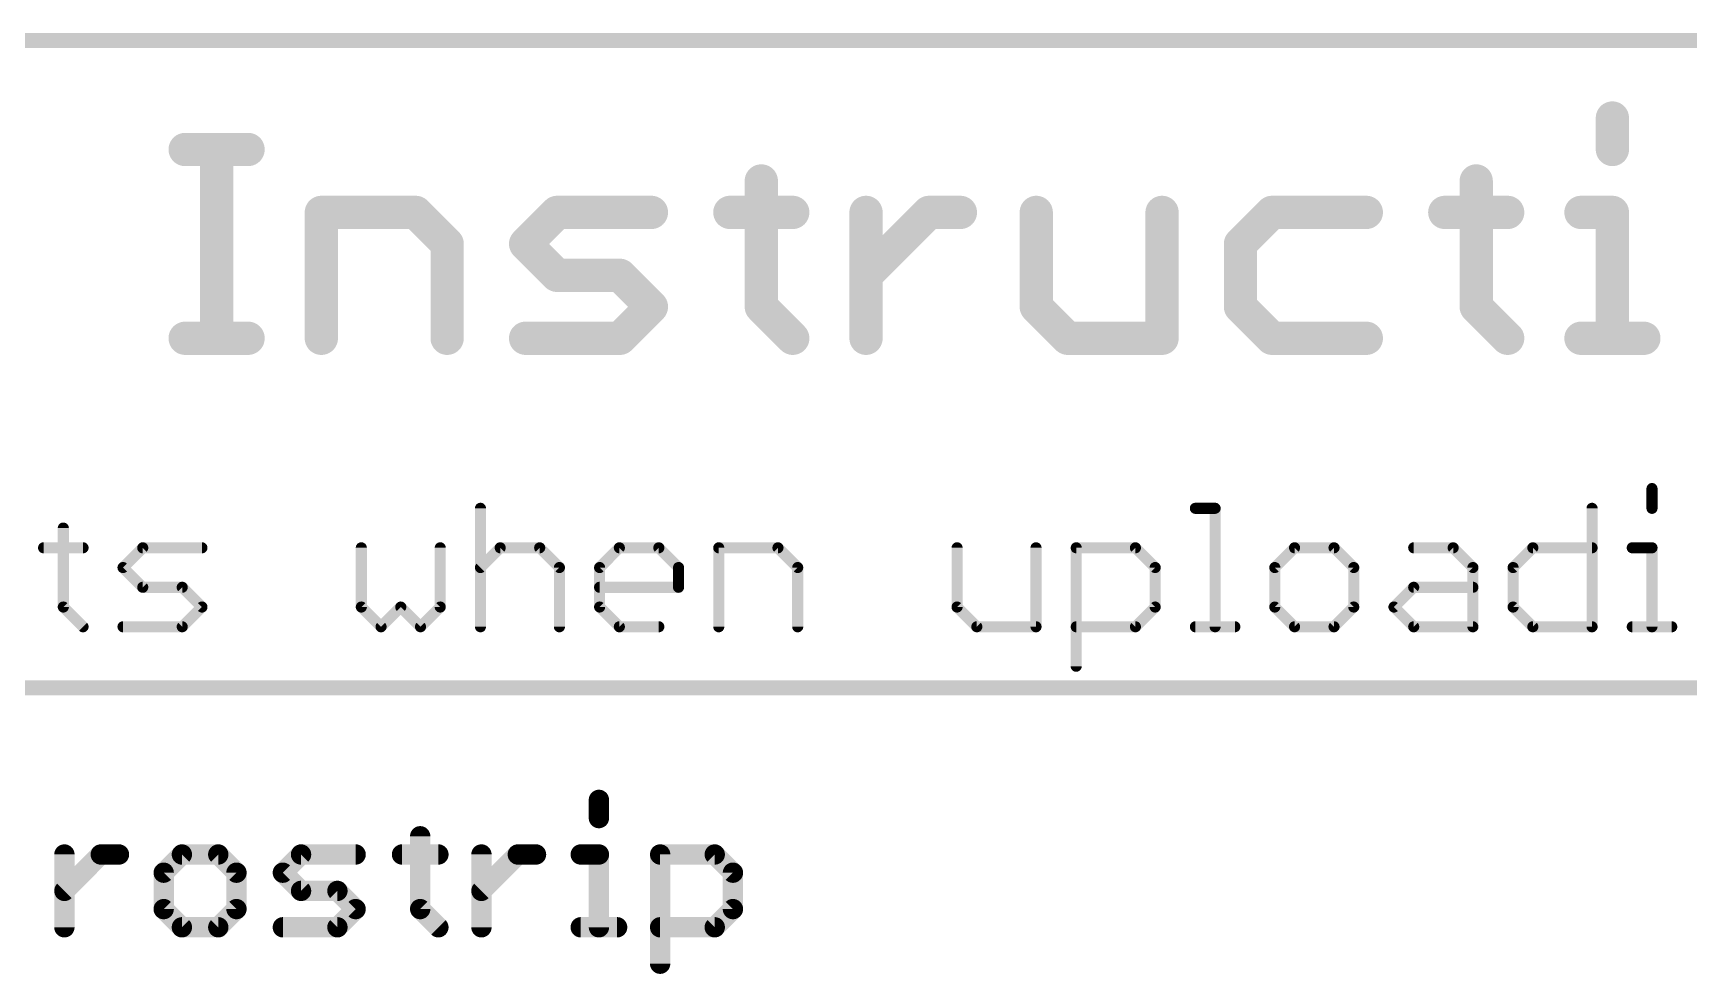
# Model space of a CAD drawing. Extents: x -38 to 69, y -72 to 37.
# Drawn here: x -7.62 to 15.13, y -34.41 to -21.49 of the extents above; entities that cross this region are included whole.
import ezdxf

# ---------------------------------------------------------------- set-up
doc = ezdxf.new("R2010")
doc.units = 0
doc.layers.add('51', color=53, linetype='CONTINUOUS')

msp = doc.modelspace()

# ---------------------------------------------------------------- linework, layer by layer
at = {"layer": '51'}
for points, const_width in [([(-35.56, -21.59), (66.04, -21.59)], 0.2032), ([(14.0822, -22.6542), (14.0822, -23.0864)], 0.4572), ([(-5.5281, -23.0864), (-4.6637, -23.0864)], 0.4572), ([(-5.0959, -25.6794), (-5.0959, -23.0864)], 0.4572), ([(2.3882, -23.5186), (2.3882, -25.2472)], 0.4572), ([(12.2112, -23.5186), (12.2112, -25.2472)], 0.4572), ([(-3.657, -25.6794), (-3.657, -23.9507)], 0.4572), ([(-3.657, -23.9507), (-2.3605, -23.9507)], 0.4572), ([(-2.3605, -23.9507), (-1.9284, -24.3829)], 0.4572), ([(-0.8505, -24.3829), (-0.4183, -23.9507)], 0.4572), ([(-0.4183, -23.9507), (0.8782, -23.9507)], 0.4572), ([(1.9561, -23.9507), (2.8204, -23.9507)], 0.4572), ([(3.8271, -25.6794), (3.8271, -23.9507)], 0.4572), ([(3.8271, -24.8151), (4.6914, -23.9507)], 0.4572), ([(4.6914, -23.9507), (5.1236, -23.9507)], 0.4572), ([(6.1659, -23.9507), (6.1659, -25.2472)], 0.4572), ([(7.8946, -25.6794), (7.8946, -23.9507)], 0.4572), ([(9.4046, -23.9507), (8.9725, -24.3829)], 0.4572), ([(10.7011, -23.9507), (9.4046, -23.9507)], 0.4572), ([(11.779, -23.9507), (12.6434, -23.9507)], 0.4572), ([(13.6501, -23.9507), (14.0822, -23.9507)], 0.4572), ([(14.0822, -23.9507), (14.0822, -25.6794)], 0.4572), ([(-1.9284, -24.3829), (-1.9284, -25.6794)], 0.4572), ([(-0.4183, -24.8151), (-0.8505, -24.3829)], 0.4572), ([(8.9725, -24.3829), (8.9725, -25.2472)], 0.4572), ([(0.446, -24.8151), (-0.4183, -24.8151)], 0.4572), ([(0.8782, -25.2472), (0.446, -24.8151)], 0.4572), ([(0.446, -25.6794), (0.8782, -25.2472)], 0.4572), ([(2.3882, -25.2472), (2.8204, -25.6794)], 0.4572), ([(6.1659, -25.2472), (6.5981, -25.6794)], 0.4572), ([(8.9725, -25.2472), (9.4046, -25.6794)], 0.4572), ([(12.2112, -25.2472), (12.6434, -25.6794)], 0.4572), ([(-5.5281, -25.6794), (-4.6637, -25.6794)], 0.4572), ([(-0.8505, -25.6794), (0.446, -25.6794)], 0.4572), ([(6.5981, -25.6794), (7.8946, -25.6794)], 0.4572), ([(9.4046, -25.6794), (10.7011, -25.6794)], 0.4572), ([(13.6501, -25.6794), (14.5144, -25.6794)], 0.4572), ([(14.6263, -27.7436), (14.6263, -28.0148)], 0.1524), ([(-1.4707, -28.0148), (-1.4707, -29.6418)], 0.1524), ([(8.3523, -28.0148), (8.6234, -28.0148)], 0.1524), ([(8.6234, -28.0148), (8.6234, -29.6418)], 0.1524), ([(13.8027, -28.0148), (13.8027, -29.6418)], 0.1524), ([(-7.2024, -28.286), (-7.2024, -29.3706)], 0.1524), ([(-7.4736, -28.5571), (-6.9313, -28.5571)], 0.1524), ([(-6.3821, -28.8283), (-6.111, -28.5571)], 0.1524), ([(-6.111, -28.5571), (-5.2975, -28.5571)], 0.1524), ([(-3.1078, -28.5571), (-3.1078, -29.3706)], 0.1524), ([(-2.0232, -29.3706), (-2.0232, -28.5571)], 0.1524), ([(-1.4707, -28.8283), (-1.1995, -28.5571)], 0.1524), ([(-1.1995, -28.5571), (-0.6572, -28.5571)], 0.1524), ([(-0.6572, -28.5571), (-0.386, -28.8283)], 0.1524), ([(0.1665, -28.8283), (0.4376, -28.5571)], 0.1524), ([(0.4376, -28.5571), (0.98, -28.5571)], 0.1524), ([(0.98, -28.5571), (1.2511, -28.8283)], 0.1524), ([(1.8036, -29.6418), (1.8036, -28.5571)], 0.1524), ([(1.8036, -28.5571), (2.6171, -28.5571)], 0.1524), ([(2.6171, -28.5571), (2.8883, -28.8283)], 0.1524), ([(5.078, -28.5571), (5.078, -29.3706)], 0.1524), ([(6.1626, -29.6418), (6.1626, -28.5571)], 0.1524), ([(6.7151, -30.1841), (6.7151, -28.5571)], 0.1524), ([(6.7151, -28.5571), (7.5286, -28.5571)], 0.1524), ([(7.5286, -28.5571), (7.7998, -28.8283)], 0.1524), ([(9.7149, -28.5571), (9.4437, -28.8283)], 0.1524), ([(10.2572, -28.5571), (9.7149, -28.5571)], 0.1524), ([(10.5284, -28.8283), (10.2572, -28.5571)], 0.1524), ([(11.352, -28.5571), (11.8944, -28.5571)], 0.1524), ([(11.8944, -28.5571), (12.1655, -28.8283)], 0.1524), ([(12.718, -28.8283), (12.9892, -28.5571)], 0.1524), ([(12.9892, -28.5571), (13.8027, -28.5571)], 0.1524), ([(14.3552, -28.5571), (14.6263, -28.5571)], 0.1524), ([(14.6263, -28.5571), (14.6263, -29.6418)], 0.1524), ([(-6.111, -29.0995), (-6.3821, -28.8283)], 0.1524), ([(-0.386, -28.8283), (-0.386, -29.6418)], 0.1524), ([(0.1665, -29.3706), (0.1665, -28.8283)], 0.1524), ([(1.2511, -28.8283), (1.2511, -29.0995)], 0.1524), ([(2.8883, -28.8283), (2.8883, -29.6418)], 0.1524), ([(7.7998, -28.8283), (7.7998, -29.3706)], 0.1524), ([(9.4437, -28.8283), (9.4437, -29.3706)], 0.1524), ([(10.5284, -29.3706), (10.5284, -28.8283)], 0.1524), ([(12.1655, -28.8283), (12.1655, -29.6418)], 0.1524), ([(12.718, -29.3706), (12.718, -28.8283)], 0.1524), ([(-5.5686, -29.0995), (-6.111, -29.0995)], 0.1524), ([(-5.2975, -29.3706), (-5.5686, -29.0995)], 0.1524), ([(1.2511, -29.0995), (0.1665, -29.0995)], 0.1524), ([(11.0809, -29.3706), (11.352, -29.0995)], 0.1524), ([(11.352, -29.0995), (12.1655, -29.0995)], 0.1524), ([(-7.2024, -29.3706), (-6.9313, -29.6418)], 0.1524), ([(-5.5686, -29.6418), (-5.2975, -29.3706)], 0.1524), ([(-3.1078, -29.3706), (-2.8367, -29.6418)], 0.1524), ([(-2.8367, -29.6418), (-2.5655, -29.3706)], 0.1524), ([(-2.5655, -29.3706), (-2.2943, -29.6418)], 0.1524), ([(-2.2943, -29.6418), (-2.0232, -29.3706)], 0.1524), ([(0.4376, -29.6418), (0.1665, -29.3706)], 0.1524), ([(5.078, -29.3706), (5.3491, -29.6418)], 0.1524), ([(7.7998, -29.3706), (7.5286, -29.6418)], 0.1524), ([(9.4437, -29.3706), (9.7149, -29.6418)], 0.1524), ([(10.2572, -29.6418), (10.5284, -29.3706)], 0.1524), ([(11.352, -29.6418), (11.0809, -29.3706)], 0.1524), ([(12.9892, -29.6418), (12.718, -29.3706)], 0.1524), ([(-6.3821, -29.6418), (-5.5686, -29.6418)], 0.1524), ([(0.98, -29.6418), (0.4376, -29.6418)], 0.1524), ([(5.3491, -29.6418), (6.1626, -29.6418)], 0.1524), ([(7.5286, -29.6418), (6.7151, -29.6418)], 0.1524), ([(8.3523, -29.6418), (8.8946, -29.6418)], 0.1524), ([(9.7149, -29.6418), (10.2572, -29.6418)], 0.1524), ([(12.1655, -29.6418), (11.352, -29.6418)], 0.1524), ([(13.8027, -29.6418), (12.9892, -29.6418)], 0.1524), ([(14.3552, -29.6418), (14.8975, -29.6418)], 0.1524), ([(-35.56, -30.48), (66.04, -30.48)], 0.2032), ([(0.1569, -32.0194), (0.1569, -32.2694)], 0.2794), ([(-2.2988, -32.5194), (-2.2988, -33.5193)], 0.2794), ([(-7.1874, -33.7693), (-7.1874, -32.7694)], 0.2794), ([(-7.1874, -33.2693), (-6.6875, -32.7694)], 0.2794), ([(-6.6875, -32.7694), (-6.4375, -32.7694)], 0.2794), ([(-5.5731, -32.7694), (-5.8231, -33.0194)], 0.2794), ([(-5.0732, -32.7694), (-5.5731, -32.7694)], 0.2794), ([(-4.8232, -33.0194), (-5.0732, -32.7694)], 0.2794), ([(-4.186, -33.0194), (-3.936, -32.7694)], 0.2794), ([(-3.936, -32.7694), (-3.186, -32.7694)], 0.2794), ([(-2.5488, -32.7694), (-2.0488, -32.7694)], 0.2794), ([(-1.4574, -33.7693), (-1.4574, -32.7694)], 0.2794), ([(-1.4574, -33.2693), (-0.9574, -32.7694)], 0.2794), ([(-0.9574, -32.7694), (-0.7074, -32.7694)], 0.2794), ([(-0.0931, -32.7694), (0.1569, -32.7694)], 0.2794), ([(0.1569, -32.7694), (0.1569, -33.7693)], 0.2794), ([(0.9984, -34.2693), (0.9984, -32.7694)], 0.2794), ([(0.9984, -32.7694), (1.7483, -32.7694)], 0.2794), ([(1.7483, -32.7694), (1.9983, -33.0194)], 0.2794), ([(-5.8231, -33.0194), (-5.8231, -33.5193)], 0.2794), ([(-4.8232, -33.5193), (-4.8232, -33.0194)], 0.2794), ([(-3.936, -33.2693), (-4.186, -33.0194)], 0.2794), ([(1.9983, -33.0194), (1.9983, -33.5193)], 0.2794), ([(-3.436, -33.2693), (-3.936, -33.2693)], 0.2794), ([(-3.186, -33.5193), (-3.436, -33.2693)], 0.2794), ([(-5.8231, -33.5193), (-5.5731, -33.7693)], 0.2794), ([(-5.0732, -33.7693), (-4.8232, -33.5193)], 0.2794), ([(-3.436, -33.7693), (-3.186, -33.5193)], 0.2794), ([(-2.2988, -33.5193), (-2.0488, -33.7693)], 0.2794), ([(1.9983, -33.5193), (1.7483, -33.7693)], 0.2794), ([(-5.5731, -33.7693), (-5.0732, -33.7693)], 0.2794), ([(-4.186, -33.7693), (-3.436, -33.7693)], 0.2794), ([(-0.0931, -33.7693), (0.4069, -33.7693)], 0.2794), ([(1.7483, -33.7693), (0.9984, -33.7693)], 0.2794)]:
    msp.add_lwpolyline(points, dxfattribs=dict(at, const_width=const_width))
for points, const_width in [([(14.1965, -22.6542, 1), (13.9679, -22.6542)], 0.2286), ([(-5.5281, -22.9721, 1), (-5.5281, -23.2007)], 0.2286), ([(-4.9816, -23.0864, 1), (-5.2102, -23.0864)], 0.2286), ([(-4.6637, -23.2007, 1), (-4.6637, -22.9721)], 0.2286), ([(13.9679, -23.0864, 1), (14.1965, -23.0864)], 0.2286), ([(2.5025, -23.5186, 1), (2.2739, -23.5186)], 0.2286), ([(12.3255, -23.5186, 1), (12.0969, -23.5186)], 0.2286), ([(-3.5427, -23.9507, 1), (-3.7713, -23.9507)], 0.2286), ([(-3.657, -23.8364, 1), (-3.657, -24.065)], 0.2286), ([(-2.2797, -23.8699, 1), (-2.4414, -24.0315)], 0.2286), ([(-2.3605, -24.065, 1), (-2.3605, -23.8364)], 0.2286), ([(-0.4183, -23.8364, 1), (-0.4183, -24.065)], 0.2286), ([(-0.3375, -24.0315, 1), (-0.4991, -23.8699)], 0.2286), ([(0.8782, -24.065, 1), (0.8782, -23.8364)], 0.2286), ([(1.9561, -23.8364, 1), (1.9561, -24.065)], 0.2286), ([(2.8204, -24.065, 1), (2.8204, -23.8364)], 0.2286), ([(3.9414, -23.9507, 1), (3.7128, -23.9507)], 0.2286), ([(4.6914, -23.8364, 1), (4.6914, -24.065)], 0.2286), ([(4.7723, -24.0315, 1), (4.6106, -23.8699)], 0.2286), ([(5.1236, -24.065, 1), (5.1236, -23.8364)], 0.2286), ([(6.2802, -23.9507, 1), (6.0516, -23.9507)], 0.2286), ([(8.0089, -23.9507, 1), (7.7803, -23.9507)], 0.2286), ([(9.4046, -23.8364, 1), (9.4046, -24.065)], 0.2286), ([(9.4855, -24.0315, 1), (9.3238, -23.8699)], 0.2286), ([(10.7011, -24.065, 1), (10.7011, -23.8364)], 0.2286), ([(11.779, -23.8364, 1), (11.779, -24.065)], 0.2286), ([(12.6434, -24.065, 1), (12.6434, -23.8364)], 0.2286), ([(13.6501, -23.8364, 1), (13.6501, -24.065)], 0.2286), ([(14.1965, -23.9507, 1), (13.9679, -23.9507)], 0.2286), ([(14.0822, -24.065, 1), (14.0822, -23.8364)], 0.2286), ([(-1.8141, -24.3829, 1), (-2.0427, -24.3829)], 0.2286), ([(-2.0092, -24.4637, 1), (-1.8475, -24.3021)], 0.2286), ([(-0.7697, -24.3021, 1), (-0.9313, -24.4637)], 0.2286), ([(-0.9313, -24.3021, 1), (-0.7697, -24.4637)], 0.2286), ([(8.8916, -24.3021, 1), (9.0533, -24.4637)], 0.2286), ([(9.0868, -24.3829, 1), (8.8582, -24.3829)], 0.2286), ([(-0.4183, -24.7008, 1), (-0.4183, -24.9294)], 0.2286), ([(-0.4991, -24.8959, 1), (-0.3375, -24.7342)], 0.2286), ([(0.5268, -24.7342, 1), (0.3652, -24.8959)], 0.2286), ([(0.446, -24.9294, 1), (0.446, -24.7008)], 0.2286), ([(3.7463, -24.7342, 1), (3.9079, -24.8959)], 0.2286), ([(0.959, -25.3281, 1), (0.7974, -25.1664)], 0.2286), ([(2.4691, -25.1664, 1), (2.3074, -25.3281)], 0.2286), ([(6.2467, -25.1664, 1), (6.0851, -25.3281)], 0.2286), ([(9.0533, -25.1664, 1), (8.8916, -25.3281)], 0.2286), ([(12.292, -25.1664, 1), (12.1304, -25.3281)], 0.2286), ([(0.7974, -25.3281, 1), (0.959, -25.1664)], 0.2286), ([(2.2739, -25.2472, 1), (2.5025, -25.2472)], 0.2286), ([(6.0516, -25.2472, 1), (6.2802, -25.2472)], 0.2286), ([(8.8582, -25.2472, 1), (9.0868, -25.2472)], 0.2286), ([(12.0969, -25.2472, 1), (12.3255, -25.2472)], 0.2286), ([(-5.5281, -25.5651, 1), (-5.5281, -25.7937)], 0.2286), ([(-4.6637, -25.7937, 1), (-4.6637, -25.5651)], 0.2286), ([(-0.8505, -25.5651, 1), (-0.8505, -25.7937)], 0.2286), ([(0.446, -25.7937, 1), (0.446, -25.5651)], 0.2286), ([(6.5981, -25.5651, 1), (6.5981, -25.7937)], 0.2286), ([(7.8946, -25.7937, 1), (7.8946, -25.5651)], 0.2286), ([(9.4046, -25.5651, 1), (9.4046, -25.7937)], 0.2286), ([(10.7011, -25.7937, 1), (10.7011, -25.5651)], 0.2286), ([(13.6501, -25.5651, 1), (13.6501, -25.7937)], 0.2286), ([(14.5144, -25.7937, 1), (14.5144, -25.5651)], 0.2286), ([(-5.2102, -25.6794, 1), (-4.9816, -25.6794)], 0.2286), ([(-3.7713, -25.6794, 1), (-3.5427, -25.6794)], 0.2286), ([(-2.0427, -25.6794, 1), (-1.8141, -25.6794)], 0.2286), ([(0.3652, -25.5986, 1), (0.5268, -25.7602)], 0.2286), ([(2.7396, -25.7602, 1), (2.9012, -25.5986)], 0.2286), ([(3.7128, -25.6794, 1), (3.9414, -25.6794)], 0.2286), ([(6.5173, -25.7602, 1), (6.6789, -25.5986)], 0.2286), ([(7.7803, -25.6794, 1), (8.0089, -25.6794)], 0.2286), ([(9.3238, -25.7602, 1), (9.4855, -25.5986)], 0.2286), ([(12.5625, -25.7602, 1), (12.7242, -25.5986)], 0.2286), ([(13.9679, -25.6794, 1), (14.1965, -25.6794)], 0.2286), ([(14.6644, -27.7436, 1), (14.5882, -27.7436)], 0.0762), ([(-1.4326, -28.0148, 1), (-1.5088, -28.0148)], 0.0762), ([(8.3523, -27.9767, 1), (8.3523, -28.0529)], 0.0762), ([(8.6615, -28.0148, 1), (8.5853, -28.0148)], 0.0762), ([(8.6234, -28.0529, 1), (8.6234, -27.9767)], 0.0762), ([(13.8408, -28.0148, 1), (13.7646, -28.0148)], 0.0762), ([(14.5882, -28.0148, 1), (14.6644, -28.0148)], 0.0762), ([(-7.1643, -28.286, 1), (-7.2405, -28.286)], 0.0762), ([(-7.4736, -28.519, 1), (-7.4736, -28.5952)], 0.0762), ([(-6.9313, -28.5952, 1), (-6.9313, -28.519)], 0.0762), ([(-6.111, -28.519, 1), (-6.111, -28.5952)], 0.0762), ([(-6.084, -28.5841, 1), (-6.1379, -28.5302)], 0.0762), ([(-5.2975, -28.5952, 1), (-5.2975, -28.519)], 0.0762), ([(-3.0697, -28.5571, 1), (-3.1459, -28.5571)], 0.0762), ([(-1.9851, -28.5571, 1), (-2.0613, -28.5571)], 0.0762), ([(-1.1995, -28.519, 1), (-1.1995, -28.5952)], 0.0762), ([(-1.1726, -28.5841, 1), (-1.2265, -28.5302)], 0.0762), ([(-0.6302, -28.5302, 1), (-0.6841, -28.5841)], 0.0762), ([(-0.6572, -28.5952, 1), (-0.6572, -28.519)], 0.0762), ([(0.4376, -28.519, 1), (0.4376, -28.5952)], 0.0762), ([(0.4646, -28.5841, 1), (0.4107, -28.5302)], 0.0762), ([(1.0069, -28.5302, 1), (0.953, -28.5841)], 0.0762), ([(0.98, -28.5952, 1), (0.98, -28.519)], 0.0762), ([(1.8417, -28.5571, 1), (1.7655, -28.5571)], 0.0762), ([(1.8036, -28.519, 1), (1.8036, -28.5952)], 0.0762), ([(2.6441, -28.5302, 1), (2.5902, -28.5841)], 0.0762), ([(2.6171, -28.5952, 1), (2.6171, -28.519)], 0.0762), ([(5.1161, -28.5571, 1), (5.0399, -28.5571)], 0.0762), ([(6.2007, -28.5571, 1), (6.1245, -28.5571)], 0.0762), ([(6.7532, -28.5571, 1), (6.677, -28.5571)], 0.0762), ([(6.7151, -28.519, 1), (6.7151, -28.5952)], 0.0762), ([(7.5555, -28.5302, 1), (7.5017, -28.5841)], 0.0762), ([(7.5286, -28.5952, 1), (7.5286, -28.519)], 0.0762), ([(9.7149, -28.519, 1), (9.7149, -28.5952)], 0.0762), ([(9.7418, -28.5841, 1), (9.6879, -28.5302)], 0.0762), ([(10.2841, -28.5302, 1), (10.2303, -28.5841)], 0.0762), ([(10.2572, -28.5952, 1), (10.2572, -28.519)], 0.0762), ([(11.352, -28.519, 1), (11.352, -28.5952)], 0.0762), ([(11.9213, -28.5302, 1), (11.8674, -28.5841)], 0.0762), ([(11.8944, -28.5952, 1), (11.8944, -28.519)], 0.0762), ([(12.9892, -28.519, 1), (12.9892, -28.5952)], 0.0762), ([(13.0161, -28.5841, 1), (12.9622, -28.5302)], 0.0762), ([(13.8027, -28.5952, 1), (13.8027, -28.519)], 0.0762), ([(14.3552, -28.519, 1), (14.3552, -28.5952)], 0.0762), ([(14.6644, -28.5571, 1), (14.5882, -28.5571)], 0.0762), ([(14.6263, -28.5952, 1), (14.6263, -28.519)], 0.0762), ([(-6.3552, -28.8014, 1), (-6.4091, -28.8552)], 0.0762), ([(-6.4091, -28.8014, 1), (-6.3552, -28.8552)], 0.0762), ([(-1.4976, -28.8014, 1), (-1.4437, -28.8552)], 0.0762), ([(-0.3479, -28.8283, 1), (-0.4241, -28.8283)], 0.0762), ([(-0.413, -28.8552, 1), (-0.3591, -28.8014)], 0.0762), ([(0.2046, -28.8283, 1), (0.1284, -28.8283)], 0.0762), ([(0.1395, -28.8014, 1), (0.1934, -28.8552)], 0.0762), ([(1.2892, -28.8283, 1), (1.213, -28.8283)], 0.0762), ([(1.2242, -28.8552, 1), (1.2781, -28.8014)], 0.0762), ([(2.9264, -28.8283, 1), (2.8502, -28.8283)], 0.0762), ([(2.8614, -28.8552, 1), (2.9152, -28.8014)], 0.0762), ([(7.8379, -28.8283, 1), (7.7617, -28.8283)], 0.0762), ([(7.7728, -28.8552, 1), (7.8267, -28.8014)], 0.0762), ([(9.4818, -28.8283, 1), (9.4056, -28.8283)], 0.0762), ([(9.4168, -28.8014, 1), (9.4706, -28.8552)], 0.0762), ([(10.5665, -28.8283, 1), (10.4903, -28.8283)], 0.0762), ([(10.5014, -28.8552, 1), (10.5553, -28.8014)], 0.0762), ([(12.2036, -28.8283, 1), (12.1274, -28.8283)], 0.0762), ([(12.1386, -28.8552, 1), (12.1925, -28.8014)], 0.0762), ([(12.7561, -28.8283, 1), (12.6799, -28.8283)], 0.0762), ([(12.6911, -28.8014, 1), (12.745, -28.8552)], 0.0762), ([(-6.111, -29.0614, 1), (-6.111, -29.1376)], 0.0762), ([(-6.1379, -29.1264, 1), (-6.084, -29.0725)], 0.0762), ([(-5.5417, -29.0725, 1), (-5.5956, -29.1264)], 0.0762), ([(-5.5686, -29.1376, 1), (-5.5686, -29.0614)], 0.0762), ([(0.1665, -29.0614, 1), (0.1665, -29.1376)], 0.0762), ([(1.213, -29.0995, 1), (1.2892, -29.0995)], 0.0762), ([(1.2511, -29.1376, 1), (1.2511, -29.0614)], 0.0762), ([(11.352, -29.0614, 1), (11.352, -29.1376)], 0.0762), ([(11.379, -29.1264, 1), (11.3251, -29.0725)], 0.0762), ([(12.1655, -29.1376, 1), (12.1655, -29.0614)], 0.0762), ([(-7.1755, -29.3437, 1), (-7.2294, -29.3976)], 0.0762), ([(-7.2405, -29.3706, 1), (-7.1643, -29.3706)], 0.0762), ([(-5.2705, -29.3976, 1), (-5.3244, -29.3437)], 0.0762), ([(-5.3244, -29.3976, 1), (-5.2705, -29.3437)], 0.0762), ([(-3.0809, -29.3437, 1), (-3.1348, -29.3976)], 0.0762), ([(-3.1459, -29.3706, 1), (-3.0697, -29.3706)], 0.0762), ([(-2.5386, -29.3437, 1), (-2.5924, -29.3976)], 0.0762), ([(-2.5386, -29.3976, 1), (-2.5924, -29.3437)], 0.0762), ([(-2.0613, -29.3706, 1), (-1.9851, -29.3706)], 0.0762), ([(-1.9962, -29.3976, 1), (-2.0501, -29.3437)], 0.0762), ([(0.1934, -29.3437, 1), (0.1395, -29.3976)], 0.0762), ([(0.1284, -29.3706, 1), (0.2046, -29.3706)], 0.0762), ([(5.1049, -29.3437, 1), (5.051, -29.3976)], 0.0762), ([(5.0399, -29.3706, 1), (5.1161, -29.3706)], 0.0762), ([(7.7617, -29.3706, 1), (7.8379, -29.3706)], 0.0762), ([(7.8267, -29.3976, 1), (7.7728, -29.3437)], 0.0762), ([(9.4706, -29.3437, 1), (9.4168, -29.3976)], 0.0762), ([(9.4056, -29.3706, 1), (9.4818, -29.3706)], 0.0762), ([(10.4903, -29.3706, 1), (10.5665, -29.3706)], 0.0762), ([(10.5553, -29.3976, 1), (10.5014, -29.3437)], 0.0762), ([(11.1078, -29.3437, 1), (11.0539, -29.3976)], 0.0762), ([(11.0539, -29.3437, 1), (11.1078, -29.3976)], 0.0762), ([(12.745, -29.3437, 1), (12.6911, -29.3976)], 0.0762), ([(12.6799, -29.3706, 1), (12.7561, -29.3706)], 0.0762), ([(-6.3821, -29.6037, 1), (-6.3821, -29.6799)], 0.0762), ([(-5.5686, -29.6799, 1), (-5.5686, -29.6037)], 0.0762), ([(0.4376, -29.6037, 1), (0.4376, -29.6799)], 0.0762), ([(0.98, -29.6799, 1), (0.98, -29.6037)], 0.0762), ([(5.3491, -29.6037, 1), (5.3491, -29.6799)], 0.0762), ([(6.1626, -29.6799, 1), (6.1626, -29.6037)], 0.0762), ([(6.7151, -29.6037, 1), (6.7151, -29.6799)], 0.0762), ([(7.5286, -29.6799, 1), (7.5286, -29.6037)], 0.0762), ([(8.3523, -29.6037, 1), (8.3523, -29.6799)], 0.0762), ([(8.8946, -29.6799, 1), (8.8946, -29.6037)], 0.0762), ([(9.7149, -29.6037, 1), (9.7149, -29.6799)], 0.0762), ([(10.2572, -29.6799, 1), (10.2572, -29.6037)], 0.0762), ([(11.352, -29.6037, 1), (11.352, -29.6799)], 0.0762), ([(12.1655, -29.6799, 1), (12.1655, -29.6037)], 0.0762), ([(12.9892, -29.6037, 1), (12.9892, -29.6799)], 0.0762), ([(13.8027, -29.6799, 1), (13.8027, -29.6037)], 0.0762), ([(14.3552, -29.6037, 1), (14.3552, -29.6799)], 0.0762), ([(14.8975, -29.6799, 1), (14.8975, -29.6037)], 0.0762), ([(-6.9582, -29.6687, 1), (-6.9043, -29.6149)], 0.0762), ([(-5.5956, -29.6149, 1), (-5.5417, -29.6687)], 0.0762), ([(-2.8636, -29.6149, 1), (-2.8097, -29.6687)], 0.0762), ([(-2.8636, -29.6687, 1), (-2.8097, -29.6149)], 0.0762), ([(-2.3213, -29.6149, 1), (-2.2674, -29.6687)], 0.0762), ([(-2.3213, -29.6687, 1), (-2.2674, -29.6149)], 0.0762), ([(-1.5088, -29.6418, 1), (-1.4326, -29.6418)], 0.0762), ([(-0.4241, -29.6418, 1), (-0.3479, -29.6418)], 0.0762), ([(0.4107, -29.6687, 1), (0.4646, -29.6149)], 0.0762), ([(1.7655, -29.6418, 1), (1.8417, -29.6418)], 0.0762), ([(2.8502, -29.6418, 1), (2.9264, -29.6418)], 0.0762), ([(5.3222, -29.6687, 1), (5.3761, -29.6149)], 0.0762), ([(6.1245, -29.6418, 1), (6.2007, -29.6418)], 0.0762), ([(7.5017, -29.6149, 1), (7.5555, -29.6687)], 0.0762), ([(8.5853, -29.6418, 1), (8.6615, -29.6418)], 0.0762), ([(9.6879, -29.6687, 1), (9.7418, -29.6149)], 0.0762), ([(10.2303, -29.6149, 1), (10.2841, -29.6687)], 0.0762), ([(11.3251, -29.6687, 1), (11.379, -29.6149)], 0.0762), ([(12.1274, -29.6418, 1), (12.2036, -29.6418)], 0.0762), ([(12.9622, -29.6687, 1), (13.0161, -29.6149)], 0.0762), ([(13.7646, -29.6418, 1), (13.8408, -29.6418)], 0.0762), ([(14.5882, -29.6418, 1), (14.6644, -29.6418)], 0.0762), ([(6.677, -30.1841, 1), (6.7532, -30.1841)], 0.0762), ([(0.2268, -32.0194, 1), (0.0871, -32.0194)], 0.1397), ([(0.0871, -32.2694, 1), (0.2268, -32.2694)], 0.1397), ([(-2.229, -32.5194, 1), (-2.3687, -32.5194)], 0.1397), ([(-7.1176, -32.7694, 1), (-7.2573, -32.7694)], 0.1397), ([(-6.6875, -32.6995, 1), (-6.6875, -32.8392)], 0.1397), ([(-6.6381, -32.8188, 1), (-6.7368, -32.72)], 0.1397), ([(-6.4375, -32.8392, 1), (-6.4375, -32.6995)], 0.1397), ([(-5.5731, -32.6995, 1), (-5.5731, -32.8392)], 0.1397), ([(-5.5237, -32.8188, 1), (-5.6225, -32.72)], 0.1397), ([(-5.0238, -32.72, 1), (-5.1226, -32.8188)], 0.1397), ([(-5.0732, -32.8392, 1), (-5.0732, -32.6995)], 0.1397), ([(-3.936, -32.6995, 1), (-3.936, -32.8392)], 0.1397), ([(-3.8866, -32.8188, 1), (-3.9854, -32.72)], 0.1397), ([(-3.186, -32.8392, 1), (-3.186, -32.6995)], 0.1397), ([(-2.5488, -32.6995, 1), (-2.5488, -32.8392)], 0.1397), ([(-2.0488, -32.8392, 1), (-2.0488, -32.6995)], 0.1397), ([(-1.3875, -32.7694, 1), (-1.5272, -32.7694)], 0.1397), ([(-0.9574, -32.6995, 1), (-0.9574, -32.8392)], 0.1397), ([(-0.908, -32.8188, 1), (-1.0068, -32.72)], 0.1397), ([(-0.7074, -32.8392, 1), (-0.7074, -32.6995)], 0.1397), ([(-0.0931, -32.6995, 1), (-0.0931, -32.8392)], 0.1397), ([(0.2268, -32.7694, 1), (0.0871, -32.7694)], 0.1397), ([(0.1569, -32.8392, 1), (0.1569, -32.6995)], 0.1397), ([(0.9984, -32.6995, 1), (0.9984, -32.8392)], 0.1397), ([(1.0682, -32.7694, 1), (0.9285, -32.7694)], 0.1397), ([(1.7977, -32.72, 1), (1.6989, -32.8188)], 0.1397), ([(1.7483, -32.8392, 1), (1.7483, -32.6995)], 0.1397), ([(-5.7533, -33.0194, 1), (-5.893, -33.0194)], 0.1397), ([(-5.8725, -32.97, 1), (-5.7737, -33.0688)], 0.1397), ([(-4.7533, -33.0194, 1), (-4.893, -33.0194)], 0.1397), ([(-4.8726, -33.0688, 1), (-4.7738, -32.97)], 0.1397), ([(-4.1366, -32.97, 1), (-4.2353, -33.0688)], 0.1397), ([(-4.2353, -32.97, 1), (-4.1366, -33.0688)], 0.1397), ([(2.0681, -33.0194, 1), (1.9284, -33.0194)], 0.1397), ([(1.9489, -33.0688, 1), (2.0477, -32.97)], 0.1397), ([(-7.2368, -33.2199, 1), (-7.138, -33.3187)], 0.1397), ([(-3.936, -33.1995, 1), (-3.936, -33.3392)], 0.1397), ([(-3.9854, -33.3187, 1), (-3.8866, -33.2199)], 0.1397), ([(-3.3866, -33.2199, 1), (-3.4854, -33.3187)], 0.1397), ([(-3.436, -33.3392, 1), (-3.436, -33.1995)], 0.1397), ([(-1.5068, -33.2199, 1), (-1.408, -33.3187)], 0.1397), ([(-5.7737, -33.4699, 1), (-5.8725, -33.5687)], 0.1397), ([(-4.7738, -33.5687, 1), (-4.8726, -33.4699)], 0.1397), ([(-3.1366, -33.5687, 1), (-3.2354, -33.4699)], 0.1397), ([(-3.2354, -33.5687, 1), (-3.1366, -33.4699)], 0.1397), ([(-2.2494, -33.4699, 1), (-2.3482, -33.5687)], 0.1397), ([(2.0477, -33.5687, 1), (1.9489, -33.4699)], 0.1397), ([(-5.893, -33.5193, 1), (-5.7533, -33.5193)], 0.1397), ([(-5.5731, -33.6994, 1), (-5.5731, -33.8392)], 0.1397), ([(-5.6225, -33.8187, 1), (-5.5237, -33.7199)], 0.1397), ([(-5.1226, -33.7199, 1), (-5.0238, -33.8187)], 0.1397), ([(-5.0732, -33.8392, 1), (-5.0732, -33.6994)], 0.1397), ([(-4.893, -33.5193, 1), (-4.7533, -33.5193)], 0.1397), ([(-4.186, -33.6994, 1), (-4.186, -33.8392)], 0.1397), ([(-3.4854, -33.7199, 1), (-3.3866, -33.8187)], 0.1397), ([(-3.436, -33.8392, 1), (-3.436, -33.6994)], 0.1397), ([(-2.3687, -33.5193, 1), (-2.229, -33.5193)], 0.1397), ([(-2.0982, -33.8187, 1), (-1.9994, -33.7199)], 0.1397), ([(-0.0931, -33.6994, 1), (-0.0931, -33.8392)], 0.1397), ([(0.4069, -33.8392, 1), (0.4069, -33.6994)], 0.1397), ([(0.9984, -33.6994, 1), (0.9984, -33.8392)], 0.1397), ([(1.6989, -33.7199, 1), (1.7977, -33.8187)], 0.1397), ([(1.7483, -33.8392, 1), (1.7483, -33.6994)], 0.1397), ([(1.9284, -33.5193, 1), (2.0681, -33.5193)], 0.1397), ([(-7.2573, -33.7693, 1), (-7.1176, -33.7693)], 0.1397), ([(-1.5272, -33.7693, 1), (-1.3875, -33.7693)], 0.1397), ([(0.0871, -33.7693, 1), (0.2268, -33.7693)], 0.1397), ([(0.9285, -34.2693, 1), (1.0682, -34.2693)], 0.1397)]:
    msp.add_lwpolyline(points, format="xyb", dxfattribs=dict(at, const_width=const_width))

doc.saveas('drawing.dxf')
